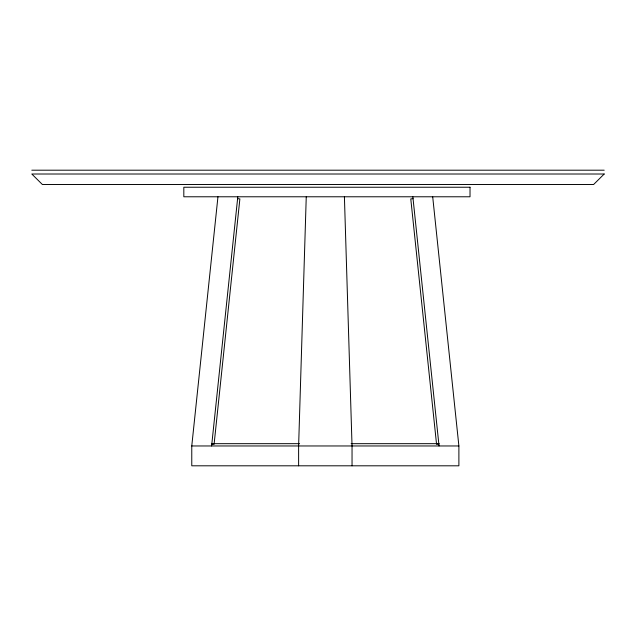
<?xml version="1.0" encoding="UTF-8"?>
<svg xmlns="http://www.w3.org/2000/svg" width="636" height="636" viewBox="0 0 636 636"><rect width="100%" height="100%" fill="white"/><g stroke="black" fill="none" stroke-linecap="round" stroke-linejoin="round"><path stroke-width="0.95" d="M306.25 196.778L298.618 445.963L298.618 465.806M432.695 196.778L458.89 445.963L458.89 465.806L191.77 465.806L191.77 445.963L217.957 196.778M211.613 445.963L237.8 196.778M413.05 198.671L410.777 198.909L436.566 444.302L438.848 444.063M31.8 170.194L604.2 170.194M211.486 443.674L299.532 443.674M351.12 443.674L439.174 443.674M191.77 445.963L458.89 445.963M237.602 198.671L239.875 198.909L214.086 444.302L211.812 444.063M412.851 196.778L439.047 445.963M344.41 196.778L352.042 445.963L352.042 465.806M604.2 174.01L593.619 184.504L42.381 184.504L31.8 174.01L604.2 174.01M470.02 187.238L183.82 187.238L183.82 196.778L470.02 196.778L470.02 187.238"/></g></svg>
